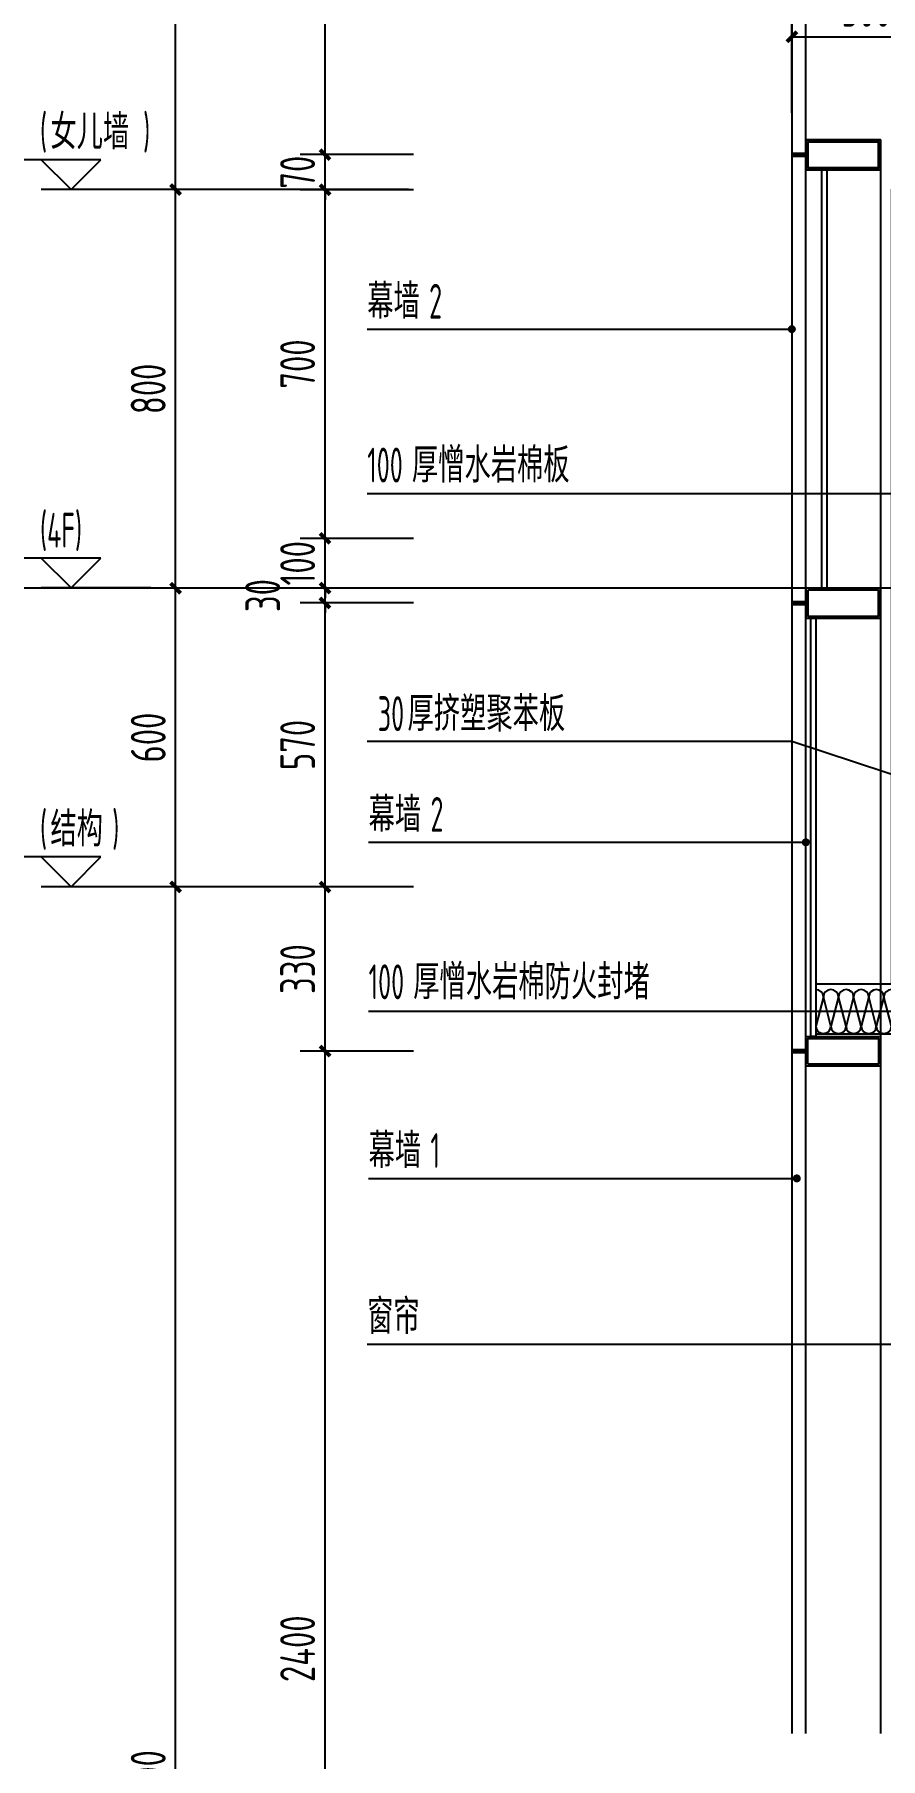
# Model space of a CAD drawing. Extents: x 198753 to 882193, y -399300 to 132460.
# Drawn here: x 405834 to 407533, y 10550 to 14012 of the extents above; entities that cross this region are included whole.
import ezdxf

# ---------------------------------------------------------------- set-up
doc = ezdxf.new("R2010")
doc.units = 0
doc.header["$LTSCALE"] = 1000
doc.header["$MEASUREMENT"] = 0
for name, color, linetype in [('00-图签', 7, 'Continuous'), ('01-标注_尺寸', 124, 'Continuous'), ('01-标注_标高', 200, 'Continuous'), ('01-标注_符号', 200, 'Continuous'), ('02-TEXT_标注', 130, 'Continuous'), ('A-D-玻璃剖线', 130, 'Continuous'), ('A-SUR_保温', 222, 'Continuous'), ('A-金属背板', 30, 'Continuous'), ('钢龙骨', 173, 'Continuous')]:
    doc.layers.add(name, color=color, linetype=linetype)
doc.layers.add('04-不打印_辅助线', color=165, linetype='Continuous', plot=False)
doc.styles.add('_TCH_DIM', font='ROS1', dxfattribs={"width": 0.8, "bigfont": 'JD'})
doc.styles.add('_TCH_DIM_T3', font='ROS1', dxfattribs={"width": 0.8, "bigfont": 'JD'})
doc.dimstyles.new('_TCH_ARCH&&20', dxfattribs={"dimtxt": 70, "dimasz": 20, "dimexe": 50, "dimexo": 60, "dimgap": 20, "dimtad": 1, "dimdec": 0, "dimzin": 0, "dimdsep": 46, "dimtxsty": '_TCH_DIM_T3', "dimblk": 'ARCHTICK', "dimcen": 0.09, "dimclrt": 4, "dimazin": 2, "dimtfac": 1, "dimtdec": 0, "dimtix": 1, "dimtmove": 2, "dimatfit": 3, "dimfxl": 0, "dimtolj": 1, "dimtzin": 0, "dimarcsym": 0})

# ---------------------------------------------------------------- blocks, each defined once
blk = doc.blocks.new('$LinePat$岩棉板')
at = {"color": 0}
for p, q in [((0, -17), (12, -67)), ((12, -67), (24, -17))]:
    blk.add_line(p, q, dxfattribs=at)
for centre, start, end in [((12, -17), 0, 180), ((0, -67), 270, 0), ((24, -67), 180, 270)]:
    blk.add_arc(centre, 12, start, end, dxfattribs=at)
at = {"layer": 'Defpoints'}
blk.add_point((0, 0.1), dxfattribs=at)
at = {"layer": 'Defpoints', "color": 0}
blk.add_point((24, -84), dxfattribs=at)
blk = doc.blocks.new('*U156')
at = {"layer": '01-标注_符号'}
for points in [[(-852.7, 520), (0, 520)], [(-852.7, 190.2), (272.2, 190.2)], [(-850, -849.4), (219.7, -849.4)]]:
    blk.add_lwpolyline(points, dxfattribs=at)
at = {"layer": '01-标注_符号', "const_width": 8}
for points in [[(-4, 520, 1), (4, 520, 1)], [(268.2, 190.2, 1), (276.2, 190.2, 1)], [(215.7, -849.4, 1), (223.7, -849.4, 1)]]:
    blk.add_lwpolyline(points, format="xyb", close=True, dxfattribs=at)
at = {"layer": 'A-SUR_保温'}
blk.add_line((300, 800.2), (300, -895), dxfattribs=at)
blk.add_lwpolyline([(300, 800.2), (200, 800.2), (200, -795), (48, -795), (48, -895), (300, -895)], dxfattribs=at)
at = {"layer": 'A-金属背板'}
blk.add_lwpolyline([(60, 840.2), (70, 840.2), (70, 0), (60, 0)], close=True, dxfattribs=at)
at = {"layer": 'A-SUR_保温', "yscale": 1.188379012465143, "zscale": 1.188379012465143}
for p, xscale, rotation in [((200, 771.5), 1.19717378077196, 90), ((200, 742.7), 1.19717378077196, 90), ((200, 714), 1.19717378077196, 90), ((200, 685.3), 1.19717378077196, 90), ((200, 656.5), 1.19717378077196, 90), ((200, 627.8), 1.19717378077196, 90), ((200, 599.1), 1.19717378077196, 90), ((200, 570.3), 1.19717378077196, 90), ((200, 541.6), 1.19717378077196, 90), ((200, 512.9), 1.19717378077196, 90), ((200, 484.1), 1.19717378077196, 90), ((200, 455.4), 1.19717378077196, 90), ((200, 426.7), 1.19717378077196, 90), ((200, 397.9), 1.19717378077196, 90), ((200, 369.2), 1.19717378077196, 90), ((200, 340.5), 1.19717378077196, 90), ((200, 311.8), 1.19717378077196, 90), ((200, 283), 1.19717378077196, 90), ((200, 254.3), 1.19717378077196, 90), ((200, 225.6), 1.19717378077196, 90), ((200, 196.8), 1.19717378077196, 90), ((200, 168.1), 1.19717378077196, 90), ((200, 139.4), 1.19717378077196, 90), ((200, 110.6), 1.19717378077196, 90), ((200, 81.9), 1.19717378077196, 90), ((200, 53.2), 1.19717378077196, 90), ((200, 24.4), 1.19717378077196, 90), ((200, -4.3), 1.19717378077196, 90), ((200, -33), 1.19717378077196, 90), ((200, -61.8), 1.19717378077196, 90), ((200, -90.5), 1.19717378077196, 90), ((200, -119.2), 1.19717378077196, 90), ((200, -148), 1.19717378077196, 90), ((200, -176.7), 1.19717378077196, 90), ((200, -205.4), 1.19717378077196, 90), ((200, -234.2), 1.19717378077196, 90), ((200, -262.9), 1.19717378077196, 90), ((200, -291.6), 1.19717378077196, 90), ((200, -320.4), 1.19717378077196, 90), ((200, -349.1), 1.19717378077196, 90), ((200, -377.8), 1.19717378077196, 90), ((200, -406.6), 1.19717378077196, 90), ((200, -435.3), 1.19717378077196, 90), ((200, -464), 1.19717378077196, 90), ((200, -492.7), 1.19717378077196, 90), ((200, -521.5), 1.19717378077196, 90), ((200, -550.2), 1.19717378077196, 90), ((200, -578.9), 1.19717378077196, 90), ((200, -607.7), 1.19717378077196, 90), ((200, -636.4), 1.19717378077196, 90), ((200, -665.1), 1.19717378077196, 90), ((200, -693.9), 1.19717378077196, 90), ((200, -722.6), 1.19717378077196, 90), ((200, -751.3), 1.19717378077196, 90), ((200, -780.1), 1.19717378077196, 90), ((200, -808.8), 1.19717378077196, 90), ((78.4, -900), 1.266666665670531, 180), ((108.8, -900), 1.266666665670531, 180), ((139.2, -900), 1.266666665670531, 180), ((169.6, -900), 1.266666665670531, 180), ((200, -900), 1.266666665670531, 180), ((200, -837.5), 1.19717378077196, 90), ((200, -866.3), 1.19717378077196, 90), ((200, -895), 1.19717378077196, 90)]:
    blk.add_blockref('$LinePat$岩棉板', p, dxfattribs=dict(at, xscale=xscale, rotation=rotation))
at = {"layer": '02-TEXT_标注', "style": '_TCH_DIM'}
for s, height, width, p in [('幕墙', 69.46, 0.8, (-852.7, 541)), ('2', 70, 0.64, (-728.5, 541)), ('100', 70, 0.64, (-852.7, 212.1)), ('厚憎水岩棉板', 69.46, 0.8, (-763.1, 212.1)), ('100', 70, 0.64, (-850, -825.5)), ('厚憎水岩棉防火封堵', 69.46, 0.8, (-760.4, -825.5))]:
    blk.add_text(s, height=height, dxfattribs=dict(at, width=width)).set_placement(p)
blk = doc.blocks.new('A$C643B6CAF')
at = {"layer": '钢龙骨', "const_width": 10}
blk.add_lwpolyline([(0, -1.6), (-28, -1.6)], dxfattribs=at)
at = {"layer": '钢龙骨'}
for points in [[(0, 28.4), (0, -31.6), (150, -31.6), (150, 28.4)], [(4, 24.4), (4, -27.6), (146, -27.6), (146, 24.4)]]:
    blk.add_lwpolyline(points, close=True, dxfattribs=at)
blk = doc.blocks.new('*U40')
at = {"layer": '01-标注_符号'}
blk.add_lwpolyline([(-850, -510.3), (28, -510.3)], dxfattribs=at)
at = {"layer": '01-标注_符号', "const_width": 8}
blk.add_lwpolyline([(24, -510.3, 1), (32, -510.3, 1)], format="xyb", close=True, dxfattribs=at)
at = {"layer": 'A-D-玻璃剖线'}
for points in [[(0, 870.2), (0, -2300)], [(28, -2300), (28, 870.2)]]:
    blk.add_lwpolyline(points, dxfattribs=at)
at = {"layer": 'A-金属背板'}
blk.add_lwpolyline([(38, -60), (48, -60), (48, -900), (38, -900)], close=True, dxfattribs=at)
at = {"layer": '钢龙骨'}
blk.add_lwpolyline([(178, 870.2), (178, -2300)], dxfattribs=at)
for p in [(28, 871.8), (28, -28.4)]:
    blk.add_blockref('A$C643B6CAF', p, dxfattribs=at)
at = {"layer": '钢龙骨', "xscale": -1, "rotation": 180}
blk.add_blockref('A$C643B6CAF', (28.1, -931.6), dxfattribs=at)
at = {"layer": '02-TEXT_标注', "style": '_TCH_DIM'}
for s, height, width, p in [('幕墙', 69.46, 0.8, (-850, -489.3)), ('2', 70, 0.64, (-725.8, -489.3))]:
    blk.add_text(s, height=height, dxfattribs=dict(at, width=width)).set_placement(p)
blk = doc.blocks.new('*U49')
at = {"layer": 'A-D-玻璃剖线'}
for points in [[(0, 3300), (0, -3329.8)], [(28, -3329.8), (28, 3300)]]:
    blk.add_lwpolyline(points, dxfattribs=at)
blk = doc.blocks.new('_ArchTick')
at = {"color": 0, "linetype": 'ByBlock', "const_width": 0.4}
blk.add_lwpolyline([(-0.5, -0.5), (0.5, 0.5)], dxfattribs=at)
blk = doc.blocks.new('*D1382')
at = {"layer": '01-标注_尺寸', "color": 0, "lineweight": -2, "transparency": 16777216}
for p, q in [((406595.1, 11970.3), (406367.4, 11970.3)), ((406417.4, 9570.5), (406417.4, 11970.3)), ((406595.1, 9570.5), (406367.4, 9570.5))]:
    blk.add_line(p, q, dxfattribs=at)
at = {"layer": 'Defpoints', "color": 0, "transparency": 16777216}
for p in [(406417.4, 11970.3), (406655.1, 11970.3), (406655.1, 9570.5)]:
    blk.add_point(p, dxfattribs=at)
at = {"layer": '01-标注_尺寸', "color": 0, "lineweight": -2, "transparency": 16777216, "xscale": 20, "yscale": 20, "zscale": 20}
for p, rotation in [((406417.4, 11970.3), 90), ((406417.4, 9570.5), 270)]:
    blk.add_blockref('_ArchTick', p, dxfattribs=dict(at, rotation=rotation))
at = {"layer": '01-标注_尺寸', "color": 4, "transparency": 16777216, "insert": (406362.4, 10770.4), "char_height": 70, "attachment_point": 5, "rotation": 90, "style": '_TCH_DIM_T3'}
blk.add_mtext('\\A1;2400', dxfattribs=at)
blk = doc.blocks.new('*D1383')
at = {"layer": '01-标注_尺寸', "color": 0, "lineweight": -2, "transparency": 16777216}
for p, q in [((406595.1, 12300), (406367.4, 12300)), ((406417.4, 11970.3), (406417.4, 12300)), ((406595.1, 11970.3), (406367.4, 11970.3))]:
    blk.add_line(p, q, dxfattribs=at)
at = {"layer": 'Defpoints', "color": 0, "transparency": 16777216}
for p in [(406417.4, 12300), (406655.1, 12300), (406655.1, 11970.3)]:
    blk.add_point(p, dxfattribs=at)
at = {"layer": '01-标注_尺寸', "color": 0, "lineweight": -2, "transparency": 16777216, "xscale": 20, "yscale": 20, "zscale": 20}
for p, rotation in [((406417.4, 12300), 90), ((406417.4, 11970.3), 270)]:
    blk.add_blockref('_ArchTick', p, dxfattribs=dict(at, rotation=rotation))
at = {"layer": '01-标注_尺寸', "color": 4, "transparency": 16777216, "insert": (406362.4, 12135.1), "char_height": 70, "attachment_point": 5, "rotation": 90, "style": '_TCH_DIM_T3'}
blk.add_mtext('\\A1;330', dxfattribs=at)
blk = doc.blocks.new('*D1384')
at = {"layer": '01-标注_尺寸', "color": 0, "lineweight": -2, "transparency": 16777216}
for p, q in [((406595.1, 12870.3), (406367.4, 12870.3)), ((406417.4, 12300), (406417.4, 12870.3)), ((406595.1, 12300), (406367.4, 12300))]:
    blk.add_line(p, q, dxfattribs=at)
at = {"layer": 'Defpoints', "color": 0, "transparency": 16777216}
for p in [(406417.4, 12870.3), (406655.1, 12870.3), (406655.1, 12300)]:
    blk.add_point(p, dxfattribs=at)
at = {"layer": '01-标注_尺寸', "color": 0, "lineweight": -2, "transparency": 16777216, "xscale": 20, "yscale": 20, "zscale": 20}
for p, rotation in [((406417.4, 12870.3), 90), ((406417.4, 12300), 270)]:
    blk.add_blockref('_ArchTick', p, dxfattribs=dict(at, rotation=rotation))
at = {"layer": '01-标注_尺寸', "color": 4, "transparency": 16777216, "insert": (406362.4, 12585.1), "char_height": 70, "attachment_point": 5, "rotation": 90, "style": '_TCH_DIM_T3'}
blk.add_mtext('\\A1;570', dxfattribs=at)
blk = doc.blocks.new('*D1385')
at = {"layer": '01-标注_尺寸', "color": 0, "lineweight": -2, "transparency": 16777216}
for p, q in [((406417.4, 12900), (406417.4, 12920)), ((406595.1, 12900), (406367.4, 12900)), ((406417.4, 12870.3), (406417.4, 12900)), ((406595.1, 12870.3), (406367.4, 12870.3)), ((406417.4, 12870.3), (406417.4, 12850.3))]:
    blk.add_line(p, q, dxfattribs=at)
at = {"layer": 'Defpoints', "color": 0, "transparency": 16777216}
for p in [(406417.4, 12900), (406655.1, 12900), (406655.1, 12870.3)]:
    blk.add_point(p, dxfattribs=at)
at = {"layer": '01-标注_尺寸', "color": 0, "lineweight": -2, "transparency": 16777216, "xscale": 20, "yscale": 20, "zscale": 20}
for p, rotation in [((406417.4, 12900), 270), ((406417.4, 12870.3), 90)]:
    blk.add_blockref('_ArchTick', p, dxfattribs=dict(at, rotation=rotation))
at = {"layer": '01-标注_尺寸', "color": 4, "transparency": 16777216, "insert": (406292.4, 12885.1), "char_height": 70, "attachment_point": 5, "rotation": 90, "style": '_TCH_DIM_T3'}
blk.add_mtext('\\A1;30', dxfattribs=at)
blk = doc.blocks.new('*D1386')
at = {"layer": '01-标注_尺寸', "color": 0, "lineweight": -2, "transparency": 16777216}
for p, q in [((406417.4, 13000), (406417.4, 13020)), ((406595.1, 13000), (406367.4, 13000)), ((406417.4, 12900), (406417.4, 13000)), ((406595.1, 12900), (406367.4, 12900)), ((406417.4, 12900), (406417.4, 12880))]:
    blk.add_line(p, q, dxfattribs=at)
at = {"layer": 'Defpoints', "color": 0, "transparency": 16777216}
for p in [(406417.4, 13000), (406655.1, 13000), (406655.1, 12900)]:
    blk.add_point(p, dxfattribs=at)
at = {"layer": '01-标注_尺寸', "color": 0, "lineweight": -2, "transparency": 16777216, "xscale": 20, "yscale": 20, "zscale": 20}
for p, rotation in [((406417.4, 13000), 270), ((406417.4, 12900), 90)]:
    blk.add_blockref('_ArchTick', p, dxfattribs=dict(at, rotation=rotation))
at = {"layer": '01-标注_尺寸', "color": 4, "transparency": 16777216, "insert": (406362.4, 12950), "char_height": 70, "attachment_point": 5, "rotation": 90, "style": '_TCH_DIM_T3'}
blk.add_mtext('\\A1;100', dxfattribs=at)
blk = doc.blocks.new('*D1387')
at = {"layer": '01-标注_尺寸', "color": 0, "lineweight": -2, "transparency": 16777216}
for p, q in [((406595.1, 13700), (406367.4, 13700)), ((406417.4, 13000), (406417.4, 13700)), ((406595.1, 13000), (406367.4, 13000))]:
    blk.add_line(p, q, dxfattribs=at)
at = {"layer": 'Defpoints', "color": 0, "transparency": 16777216}
for p in [(406417.4, 13700), (406655.1, 13700), (406655.1, 13000)]:
    blk.add_point(p, dxfattribs=at)
at = {"layer": '01-标注_尺寸', "color": 0, "lineweight": -2, "transparency": 16777216, "xscale": 20, "yscale": 20, "zscale": 20}
for p, rotation in [((406417.4, 13700), 90), ((406417.4, 13000), 270)]:
    blk.add_blockref('_ArchTick', p, dxfattribs=dict(at, rotation=rotation))
at = {"layer": '01-标注_尺寸', "color": 4, "transparency": 16777216, "insert": (406362.4, 13350), "char_height": 70, "attachment_point": 5, "rotation": 90, "style": '_TCH_DIM_T3'}
blk.add_mtext('\\A1;700', dxfattribs=at)
blk = doc.blocks.new('*D1388')
at = {"layer": '01-标注_尺寸', "color": 0, "lineweight": -2, "transparency": 16777216}
for p, q in [((406417.4, 13770.5), (406417.4, 13790.5)), ((406595.1, 13770.5), (406367.4, 13770.5)), ((406417.4, 13700), (406417.4, 13770.5)), ((406595.1, 13700), (406367.4, 13700)), ((406417.4, 13700), (406417.4, 13680))]:
    blk.add_line(p, q, dxfattribs=at)
at = {"layer": 'Defpoints', "color": 0, "transparency": 16777216}
for p in [(406417.4, 13770.5), (406655.1, 13770.5), (406655.1, 13700)]:
    blk.add_point(p, dxfattribs=at)
at = {"layer": '01-标注_尺寸', "color": 0, "lineweight": -2, "transparency": 16777216, "xscale": 20, "yscale": 20, "zscale": 20}
for p, rotation in [((406417.4, 13770.5), 270), ((406417.4, 13700), 90)]:
    blk.add_blockref('_ArchTick', p, dxfattribs=dict(at, rotation=rotation))
at = {"layer": '01-标注_尺寸', "color": 4, "transparency": 16777216, "insert": (406362.4, 13735.2), "char_height": 70, "attachment_point": 5, "rotation": 90, "style": '_TCH_DIM_T3'}
blk.add_mtext('\\A1;70', dxfattribs=at)
blk = doc.blocks.new('*D1389')
at = {"layer": '01-标注_尺寸', "color": 0, "lineweight": -2, "transparency": 16777216}
for p, q in [((406595.1, 16170), (406367.4, 16170)), ((406417.4, 13770.5), (406417.4, 16170)), ((406595.1, 13770.5), (406367.4, 13770.5))]:
    blk.add_line(p, q, dxfattribs=at)
at = {"layer": 'Defpoints', "color": 0, "transparency": 16777216}
for p in [(406417.4, 16170), (406655.1, 16170), (406655.1, 13770.5)]:
    blk.add_point(p, dxfattribs=at)
at = {"layer": '01-标注_尺寸', "color": 0, "lineweight": -2, "transparency": 16777216, "xscale": 20, "yscale": 20, "zscale": 20}
for p, rotation in [((406417.4, 16170), 90), ((406417.4, 13770.5), 270)]:
    blk.add_blockref('_ArchTick', p, dxfattribs=dict(at, rotation=rotation))
at = {"layer": '01-标注_尺寸', "color": 4, "transparency": 16777216, "insert": (406362.4, 14970.2), "char_height": 70, "attachment_point": 5, "rotation": 90, "style": '_TCH_DIM_T3'}
blk.add_mtext('\\A1;2400', dxfattribs=at)
blk = doc.blocks.new('*D1424')
at = {"layer": '01-标注_尺寸', "color": 0, "lineweight": -2, "transparency": 16777216}
for p, q in [((407354.9, 13854.6), (407354.9, 14057.2)), ((407654.9, 13854.6), (407654.9, 14057.2)), ((407354.9, 14007.2), (407654.9, 14007.2))]:
    blk.add_line(p, q, dxfattribs=at)
at = {"layer": 'Defpoints', "color": 0, "transparency": 16777216}
for p in [(407654.9, 14007.2), (407354.9, 13794.6), (407654.9, 13794.6)]:
    blk.add_point(p, dxfattribs=at)
at = {"layer": '01-标注_尺寸', "color": 0, "lineweight": -2, "transparency": 16777216, "xscale": 20, "yscale": 20, "zscale": 20, "rotation": 180}
blk.add_blockref('_ArchTick', (407354.9, 14007.2), dxfattribs=at)
at = {"layer": '01-标注_尺寸', "color": 0, "lineweight": -2, "transparency": 16777216, "xscale": 20, "yscale": 20, "zscale": 20}
blk.add_blockref('_ArchTick', (407654.9, 14007.2), dxfattribs=at)
at = {"layer": '01-标注_尺寸', "color": 4, "transparency": 16777216, "insert": (407504.9, 14062.2), "char_height": 70, "attachment_point": 5, "style": '_TCH_DIM_T3'}
blk.add_mtext('\\A1;300', dxfattribs=at)
blk = doc.blocks.new('*D1491')
at = {"layer": '01-标注_尺寸', "color": 0, "lineweight": -2, "transparency": 16777216}
for p, q in [((406585.1, 12300), (406067.4, 12300)), ((406117.4, 8700), (406117.4, 12300)), ((406585.1, 8700), (406067.4, 8700))]:
    blk.add_line(p, q, dxfattribs=at)
at = {"layer": 'Defpoints', "color": 0, "transparency": 16777216}
for p in [(406117.4, 12300), (406645.1, 12300), (406645.1, 8700)]:
    blk.add_point(p, dxfattribs=at)
at = {"layer": '01-标注_尺寸', "color": 0, "lineweight": -2, "transparency": 16777216, "xscale": 20, "yscale": 20, "zscale": 20}
for p, rotation in [((406117.4, 12300), 90), ((406117.4, 8700), 270)]:
    blk.add_blockref('_ArchTick', p, dxfattribs=dict(at, rotation=rotation))
at = {"layer": '01-标注_尺寸', "color": 4, "transparency": 16777216, "insert": (406062.4, 10500), "char_height": 70, "attachment_point": 5, "rotation": 90, "style": '_TCH_DIM_T3'}
blk.add_mtext('\\A1;3600', dxfattribs=at)
blk = doc.blocks.new('*D1492')
at = {"layer": '01-标注_尺寸', "color": 0, "lineweight": -2, "transparency": 16777216}
for p, q in [((406585.1, 12900), (406067.4, 12900)), ((406117.4, 12300), (406117.4, 12900)), ((406585.1, 12300), (406067.4, 12300))]:
    blk.add_line(p, q, dxfattribs=at)
at = {"layer": 'Defpoints', "color": 0, "transparency": 16777216}
for p in [(406117.4, 12900), (406645.1, 12900), (406645.1, 12300)]:
    blk.add_point(p, dxfattribs=at)
at = {"layer": '01-标注_尺寸', "color": 0, "lineweight": -2, "transparency": 16777216, "xscale": 20, "yscale": 20, "zscale": 20}
for p, rotation in [((406117.4, 12900), 90), ((406117.4, 12300), 270)]:
    blk.add_blockref('_ArchTick', p, dxfattribs=dict(at, rotation=rotation))
at = {"layer": '01-标注_尺寸', "color": 4, "transparency": 16777216, "insert": (406062.4, 12600), "char_height": 70, "attachment_point": 5, "rotation": 90, "style": '_TCH_DIM_T3'}
blk.add_mtext('\\A1;600', dxfattribs=at)
blk = doc.blocks.new('*D1493')
at = {"layer": '01-标注_尺寸', "color": 0, "lineweight": -2, "transparency": 16777216}
for p, q in [((406585.1, 13700.3), (406067.4, 13700.3)), ((406117.4, 12900), (406117.4, 13700.3)), ((406585.1, 12900), (406067.4, 12900))]:
    blk.add_line(p, q, dxfattribs=at)
at = {"layer": 'Defpoints', "color": 0, "transparency": 16777216}
for p in [(406117.4, 13700.3), (406645.1, 13700.3), (406645.1, 12900)]:
    blk.add_point(p, dxfattribs=at)
at = {"layer": '01-标注_尺寸', "color": 0, "lineweight": -2, "transparency": 16777216, "xscale": 20, "yscale": 20, "zscale": 20}
for p, rotation in [((406117.4, 13700.3), 90), ((406117.4, 12900), 270)]:
    blk.add_blockref('_ArchTick', p, dxfattribs=dict(at, rotation=rotation))
at = {"layer": '01-标注_尺寸', "color": 4, "transparency": 16777216, "insert": (406062.4, 13300.1), "char_height": 70, "attachment_point": 5, "rotation": 90, "style": '_TCH_DIM_T3'}
blk.add_mtext('\\A1;800', dxfattribs=at)
blk = doc.blocks.new('*D1494')
at = {"layer": '01-标注_尺寸', "color": 0, "lineweight": -2, "transparency": 16777216}
for p, q in [((406585.1, 17100), (406067.4, 17100)), ((406117.4, 13700.3), (406117.4, 17100)), ((406585.1, 13700.3), (406067.4, 13700.3))]:
    blk.add_line(p, q, dxfattribs=at)
at = {"layer": 'Defpoints', "color": 0, "transparency": 16777216}
for p in [(406117.4, 17100), (406645.1, 17100), (406645.1, 13700.3)]:
    blk.add_point(p, dxfattribs=at)
at = {"layer": '01-标注_尺寸', "color": 0, "lineweight": -2, "transparency": 16777216, "xscale": 20, "yscale": 20, "zscale": 20}
for p, rotation in [((406117.4, 17100), 90), ((406117.4, 13700.3), 270)]:
    blk.add_blockref('_ArchTick', p, dxfattribs=dict(at, rotation=rotation))
at = {"layer": '01-标注_尺寸', "color": 4, "transparency": 16777216, "insert": (406062.4, 15400.1), "char_height": 70, "attachment_point": 5, "rotation": 90, "style": '_TCH_DIM_T3'}
blk.add_mtext('\\A1;3400', dxfattribs=at)

msp = doc.modelspace()

# ---------------------------------------------------------------- linework, layer by layer
at = {"layer": '01-标注_标高'}
for p, q in [((405967.4, 13760.3), (405651.5, 13760.3)), ((405907.4, 13700.3), (405847.4, 13760.3)), ((405907.4, 13700.3), (405967.4, 13760.3)), ((406067.4, 13700.3), (405847.4, 13700.3)), ((405967.4, 12960.3), (405651.5, 12960.3)), ((405907.4, 12900.3), (405847.4, 12960.3)), ((405907.4, 12900.3), (405967.4, 12960.3)), ((406067.4, 12900.3), (405847.4, 12900.3)), ((405967.4, 12360.3), (405651.5, 12360.3)), ((405907.4, 12300.3), (405847.4, 12360.3)), ((405907.4, 12300.3), (405967.4, 12360.3)), ((406067.4, 12300.3), (405847.4, 12300.3))]:
    msp.add_line(p, q, dxfattribs=at)
at = {"layer": '01-标注_符号'}
for p, q in [((407354.9, 12591.9), (406502.3, 12591.9)), ((407789.9, 12448), (407354.9, 12591.9))]:
    msp.add_line(p, q, dxfattribs=at)
for points in [[(406504.9, 11714.8), (407364.8, 11714.8)], [(406502, 11381.8), (407631.5, 11381.8)]]:
    msp.add_lwpolyline(points, dxfattribs=at)
at = {"layer": '01-标注_符号', "const_width": 8}
msp.add_lwpolyline([(407360.8, 11714.8, 1), (407368.8, 11714.8, 1)], format="xyb", close=True, dxfattribs=at)
at = {"layer": '04-不打印_辅助线', "color": 251}
msp.add_line((418057.9, 12900), (338573.5, 12900), dxfattribs=at)

# ---------------------------------------------------------------- block references
msp.add_blockref('*U156', (407354.9, 12900))
at = {"layer": '00-图签'}
for name, p in [('*U49', (407354.9, 17100)), ('*U40', (407354.9, 12900))]:
    msp.add_blockref(name, p, dxfattribs=at)
at = {"layer": '钢龙骨', "xscale": -1, "rotation": 180}
msp.add_blockref('A$C643B6CAF', (407382.9, 13768.6), dxfattribs=at)

# ---------------------------------------------------------------- texts
at = {"layer": '02-TEXT_标注', "style": '_TCH_DIM'}
for s, height, width, p in [('(', 70, 0.64, (405845, 13781.3)), ('女儿墙', 69.46, 0.8, (405865.9, 13781.3)), (')', 70, 0.64, (406052.1, 13781.3)), ('(4F)', 70, 0.64, (405845, 12981.3)), ('30', 70, 0.64, (406523.3, 12612.9)), ('厚挤塑聚苯板', 69.46, 0.8, (406583, 12612.9)), ('(', 70, 0.64, (405845, 12381.3)), ('结构', 69.46, 0.8, (405865.9, 12381.3)), (')', 70, 0.64, (405990.1, 12381.3)), ('幕墙', 69.46, 0.8, (406504.9, 11735.8)), ('1', 70, 0.64, (406629.1, 11735.8)), ('窗帘', 69.46, 0.8, (406502, 11402.8))]:
    msp.add_text(s, height=height, dxfattribs=dict(at, width=width)).set_placement(p)

# ---------------------------------------------------------------- dimensions: what is measured, and where the dimension line sits
at = {"layer": '01-标注_尺寸'}
for p1, p2, distance, picture, middle in [((406645.1, 13700.3), (406645.1, 17100), 527.6, '*D1494', (406062.4, 15400.1)), ((406655.0696, 13770.4523), (406655.0696, 16170), 237.638, '*D1389', (406362.4316, 14970.2261)), ((407354.9, 13794.6), (407654.9, 13794.6), 212.6, '*D1424', (407504.9, 14062.2)), ((406655.0696, 13700), (406655.0696, 13770.4523), 237.638, '*D1388', (406362.4316, 13735.2261)), ((406645.1, 12900), (406645.1, 13700.3), 527.6, '*D1493', (406062.4, 13300.1)), ((406655.1, 13000), (406655.1, 13700), 237.6, '*D1387', (406362.4, 13350)), ((406655.1, 12900), (406655.1, 13000), 237.6, '*D1386', (406362.4, 12950)), ((406645.1, 12300), (406645.1, 12900), 527.6, '*D1492', (406062.4, 12600)), ((406655.1, 12300), (406655.1, 12870.3), 237.6, '*D1384', (406362.4, 12585.1)), ((406645.1, 8700), (406645.1, 12300), 527.6, '*D1491', (406062.4, 10500)), ((406655.1, 11970.3), (406655.1, 12300), 237.6, '*D1383', (406362.4, 12135.1)), ((406655.1, 9570.5), (406655.1, 11970.3), 237.6, '*D1382', (406362.4, 10770.4))]:
    dim = msp.add_aligned_dim(p1=p1, p2=p2, distance=distance, dimstyle='_TCH_ARCH&&20', dxfattribs=at)
    dim.commit()
    dim.dimension.update_dxf_attribs({"geometry": picture, "text_midpoint": middle})
dim = msp.add_linear_dim(base=(406417.4, 12900), p1=(406655.1, 12870.3), p2=(406655.1, 12900), angle=90, dimstyle='_TCH_ARCH&&20', dxfattribs=at)
dim.commit()
dim.dimension.update_dxf_attribs({"geometry": '*D1385', "text_midpoint": (406292.4, 12885.1), "dimtype": 161})

doc.saveas('drawing.dxf')
